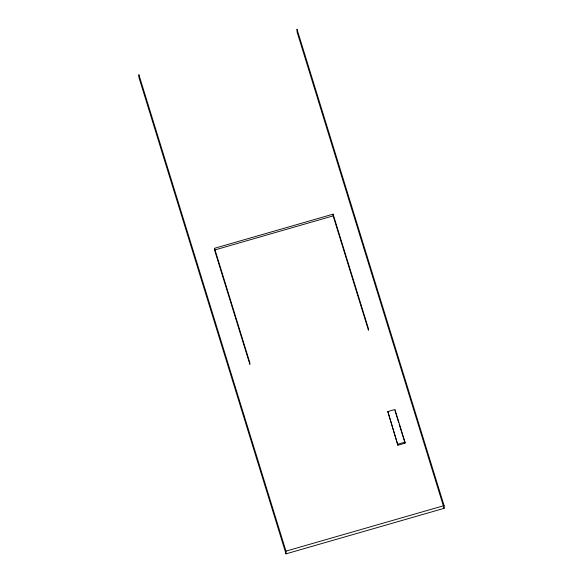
<?xml version="1.0" encoding="UTF-8"?>
<svg xmlns="http://www.w3.org/2000/svg" width="583" height="583" viewBox="0 0 583 583"><rect width="100%" height="100%" fill="white"/><g stroke="black" fill="none" stroke-linecap="round" stroke-linejoin="round"><path stroke-width="0.87" d="M214.529 248.292L249.83 362.641L249.845 364.382L214.544 250.034L214.529 248.292L333.104 214.158L368.405 328.506L368.427 330.248L333.126 215.892L333.104 214.158M214.544 250.034L333.126 215.892M387.826 411.562L394.946 409.514L405.003 442.103L405.017 443.189L397.897 445.237L387.826 411.562L397.897 445.237M397.89 444.151L405.003 442.103M285.976 551.132L444.086 505.614L296.995 29.15L297.024 31.868L444.115 508.332L286.005 553.85L138.914 77.386L138.885 74.668L285.976 551.132L286.005 553.85M394.953 410.6L398.663 422.609M399.187 424.322L405.017 443.189M444.086 505.614L444.115 508.332"/></g></svg>
